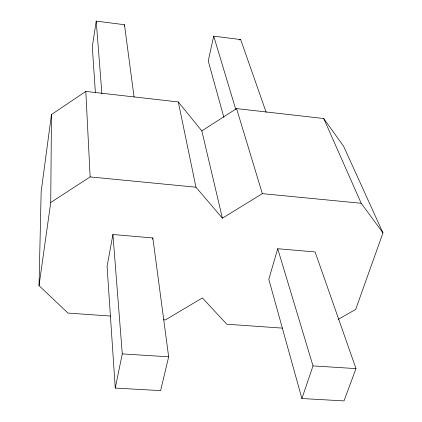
<?xml version="1.0" encoding="UTF-8"?>
<svg xmlns="http://www.w3.org/2000/svg" width="422" height="422" viewBox="0 0 422 422"><rect width="100%" height="100%" fill="white"/><g stroke="black" fill="none" stroke-linecap="round" stroke-linejoin="round"><path stroke-width="0.63" d="M110.485 316.052L67.958 313.066L39.03 285.631L50.74 202.491L51.473 114.557L85.808 91.426L178.295 101.955L201.832 130.889L222.405 218.195L262.342 193.656L361.195 203.267L382.97 232.881L355.683 309.421L338.159 319.391M39.03 285.631L41.161 191.604L51.473 114.557M134.085 97.013L124.458 24.713L96.211 21.1L92.307 46.742L95.388 92.566M124.247 25.985L124.458 24.713M112.922 234.505L107.077 266.356L115.259 388.076L160.618 390.619L168.663 356.822L152.843 237.95L112.922 234.505L122.275 353.905L115.259 388.076M152.574 239.237L152.843 237.95M266.171 112.331L240.667 39.578L213.701 36.128L208.231 60.968L223.882 117.379M277.723 248.727L268.803 279.285L301.894 398.537L343.993 400.9L355.989 368.601L315.107 251.95L277.723 248.727L313.013 365.9L301.894 398.537M50.74 202.491L90.15 176.923L195.956 187.204L222.405 218.195M201.832 130.889L236.573 108.591L323.727 118.519L343.635 146.286L382.97 232.881M239.443 39.89L240.667 39.578M122.275 353.905L168.663 356.822M313.013 365.9L355.989 368.601M163.483 319.771L165.445 319.913L202.375 297.906L226.788 324.217L282.392 328.121M323.727 118.519L361.195 203.267M236.573 108.591L262.342 193.656M213.701 36.128L235.84 109.63M178.295 101.955L195.956 187.204M96.211 21.1L101.902 93.768M85.808 91.426L90.15 176.923"/></g></svg>
